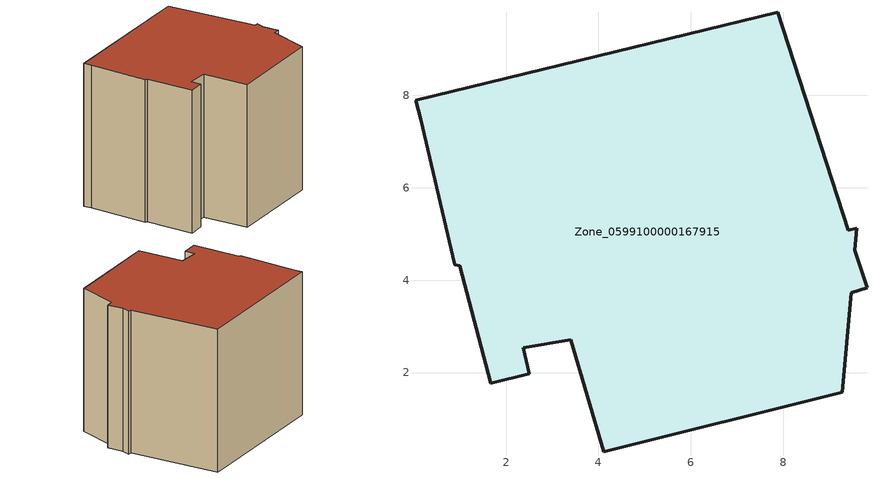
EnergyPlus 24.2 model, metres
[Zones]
Zone_0599100000167915
 floor ground (C_G): 3.4,2.71 2.37,2.54 2.5,1.98 1.67,1.77 0.99,4.31 0.88,4.33 0.15,7.49 0.04,7.9 7.89,9.8 9.41,5.08 9.6,5.12 9.55,4.65 9.82,3.83 9.47,3.73 9.28,1.57 4.12,0.28 z0
 wall outside (C_F): 0.15,7.49 0.88,4.33 0.99,4.31 1.67,1.77 2.5,1.98 2.37,2.54 3.4,2.71 4.12,0.28 9.28,1.57 9.47,3.73 9.82,3.83 9.55,4.65 9.6,5.12 9.41,5.08 7.89,9.8 0.04,7.9 0.15,7.49 z0:7.96
 roof outside (C_R): 2.5,1.98 2.37,2.54 3.4,2.71 4.12,0.28 9.28,1.57 9.47,3.73 9.82,3.83 9.55,4.65 9.6,5.12 9.41,5.08 7.89,9.8 0.04,7.9 0.15,7.49 0.88,4.33 0.99,4.31 1.67,1.77 z7.96
[BUILDING]
Pand.0599100000167915: North Axis=0; Terrain=City; Loads Convergence Tolerance Value=0.04; Temperature Convergence Tolerance Value=0.4; Solar Distribution=FullExterior; Maximum Number of Warmup Days=25; Minimum Number of Warmup Days=1
[Site:Location]
Rotterdam.The.Hague.AP_ZH_NLD Design_Conditions: Latitude=51.96; Longitude=4.45; Time Zone=1; Elevation=-4.5
[SITE:GROUNDTEMPERATURE:BUILDINGSURFACE]
18, 18, 18, 18, 18, 18, 18, 18, 18, 18, 18, 18
[MATERIAL] Thermal Absorptance=0.9; Solar Absorptance=0.7; Visible Absorptance=0.7
Name | Roughness | Thickness | Conductivity | Density | Specific Heat
G.TC.1946-1964 | MediumSmooth | 0.15 | 1 | 540 | 1210
F.TC.1946-1964 | Rough | 0.3 | 0.857143 | 1920 | 840
R.TC.1946-1964 | MediumRough | 0.2 | 0.235294 | 1500 | 1000
[CONSTRUCTION]
C_G: G.TC.1946-1964
C_F: F.TC.1946-1964
C_R: R.TC.1946-1964
[ZONE]
Zone_0599100000167915: Type=1; Multiplier=1; Ceiling Height=Autocalculate; Volume=Autocalculate; Floor Area=autocalculate; Part of Total Floor Area=Yes
[ZONEINFILTRATION:DESIGNFLOWRATE]
Infil_Zone_0599100000167915: Zone or ZoneList or Space or SpaceList=Zone_0599100000167915; Schedule=AlwaysOn; Design Flow Rate Calculation Method=Flow/Area; Flow Rate per Floor Area=0.003; Constant Term Coefficient=1; Temperature Term Coefficient=0; Velocity Term Coefficient=0; Velocity Squared Term Coefficient=0
[HVACTEMPLATE:ZONE:IDEALLOADSAIRSYSTEM]
Zone_0599100000167915: Maximum Heating Supply Air Temperature=50; Minimum Cooling Supply Air Temperature=13; Maximum Heating Supply Air Humidity Ratio=0.0156; Minimum Cooling Supply Air Humidity Ratio=0.0077; Heating Limit=NoLimit; Cooling Limit=NoLimit; Dehumidification Control Type=ConstantSensibleHeatRatio; Cooling Sensible Heat Ratio=0.7; Dehumidification Setpoint=60; Humidification Control Type=None; Humidification Setpoint=30; Outdoor Air Method=None; Outdoor Air Flow Rate per Person=0.00944; Outdoor Air Flow Rate per Zone Floor Area=0; Outdoor Air Flow Rate per Zone=0; Demand Controlled Ventilation Type=None; Outdoor Air Economizer Type=NoEconomizer; Heat Recovery Type=None; Sensible Heat Recovery Effectiveness=0.7; Latent Heat Recovery Effectiveness=0.65
[ZONECONTROL:THERMOSTAT]
ThermostatControl_Zone_0599100000167915: Zone or ZoneList=Zone_0599100000167915; Control Type Schedule=DualSetpointControlType; Control 1=Thermostat_Zone_0599100000167915; Temperature Difference Between Cutout And Setpoint=0
[THERMOSTATSETPOINT:DUALSETPOINT]
Thermostat_Zone_0599100000167915: Heating Setpoint Temperature Schedule=HeatingSetpoint_Zone_0599100000167915; Cooling Setpoint Temperature Schedule=CoolingSetpoint_Zone_0599100000167915
[SCHEDULE:COMPACT]
HeatingSetpoint_Zone_0599100000167915: Through: 12/31, For: AllDays, Until: 24:00, 21
CoolingSetpoint_Zone_0599100000167915: Through: 12/31, For: AllDays, Until: 24:00, 24
DualSetpointControlType: Through: 12/31, For: AllDays, Until: 24:00, 4
AlwaysOn: Through: 12/31, For: AllDays, Until: 24:00, 1
